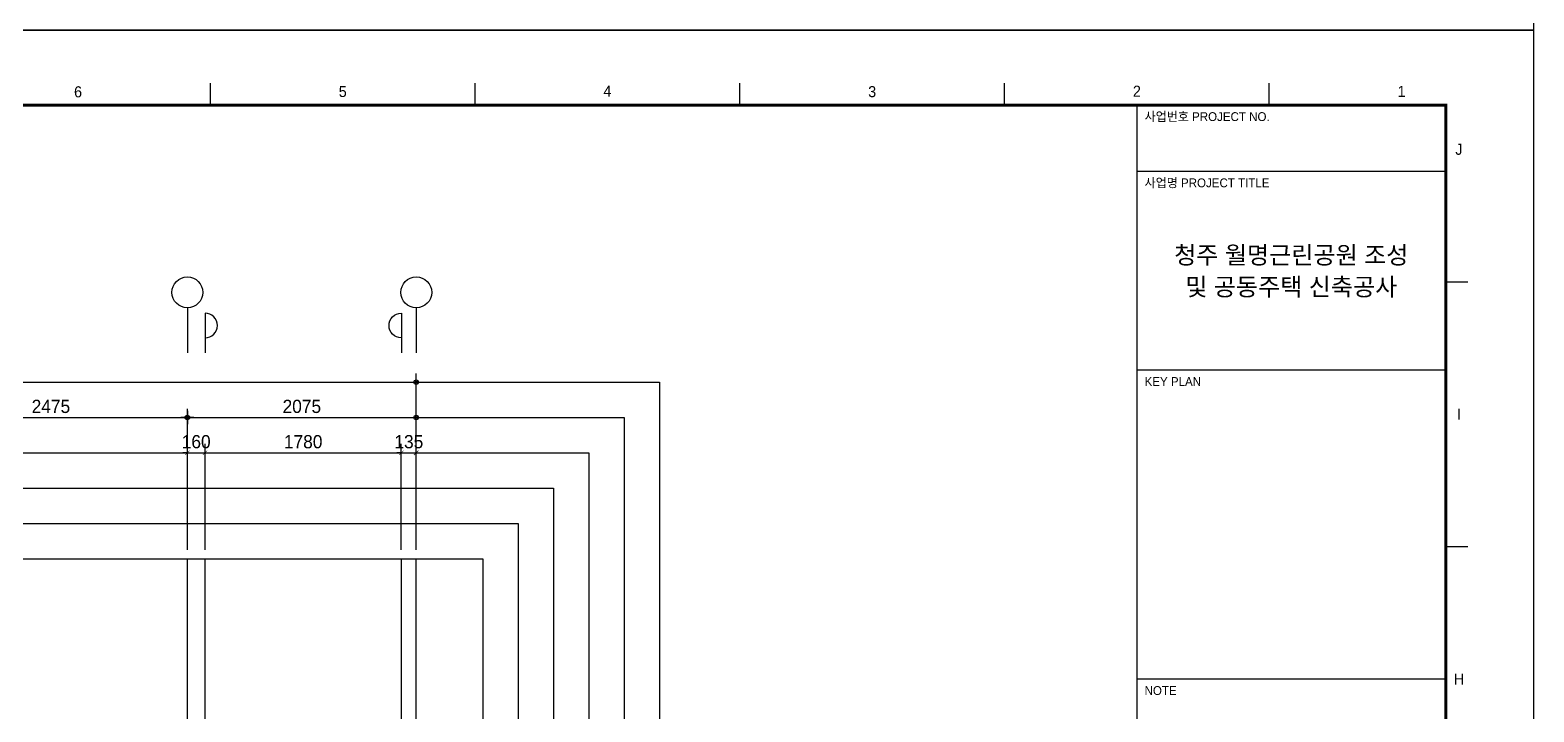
# Model space of a CAD drawing. Header units: millimetres. Extents: x 0 to 92204, y -190080 to 23760.
# Drawn here: x 20005 to 33640, y -29937 to -23760 of the extents above; entities that cross this region are included whole.
import ezdxf
from ezdxf.enums import TextEntityAlignment as Align

# ---------------------------------------------------------------- set-up
doc = ezdxf.new("R2010")
doc.units = ezdxf.units.MM
doc.header["$LTSCALE"] = 100
doc.linetypes.add('AUDIT_D_220706163347-0', pattern=[0])
doc.linetypes.add('CEN', pattern=[62, 60, -1, 0, -1])
doc.layers.get('defpoints').update_dxf_attribs({"color": 139})
for name, color, linetype in [('A-치수', 7, 'AUDIT_D_220706163347-0'), ('AA-BORD-FORM', 7, 'Continuous'), ('AA-BORD-TEXT', 3, 'Continuous'), ('AA-XXXX-DIMS', 7, 'Continuous'), ('CEN_CON', 1, 'CEN'), ('DIM', 7, 'AUDIT_D_220706163347-0')]:
    doc.layers.add(name, color=color, linetype=linetype)
doc.layers.add('AA-XXXX-MC', color=153, linetype='AUDIT_D_220706163347-0', plot=False)
doc.styles.add('HAUD01', font='Dotum.ttf')
doc.styles.add('맑은고딕', font='malgun.ttf', dxfattribs={"width": 0.9})
doc.dimstyles.new('DIM_40', dxfattribs={"dimscale": 40, "dimtxt": 3, "dimasz": 1, "dimexe": 2, "dimexo": 2, "dimgap": 1, "dimtad": 1, "dimdec": 0, "dimzin": 0, "dimdsep": 46, "dimtxsty": '맑은고딕', "dimblk1": 'DIMDOT', "dimblk2": 'DIMDOT', "dimsah": 1, "dimcen": 0.09, "dimdle": 2, "dimclrd": 7, "dimclre": 7, "dimclrt": 3, "dimadec": 0, "dimazin": 0, "dimtfac": 1, "dimtdec": 0, "dimtix": 1, "dimtmove": 2, "dimatfit": 3, "dimldrblk": 'DIMDOT', "dimfxl": 2, "dimtolj": 1, "dimtzin": 0, "dimarcsym": 0})
doc.dimstyles.new('MCDIM_40', dxfattribs={"dimscale": 40, "dimtxt": 3, "dimasz": 1, "dimexe": 2, "dimexo": 2, "dimgap": 1, "dimtad": 1, "dimdec": 0, "dimzin": 0, "dimdsep": 46, "dimtxsty": '맑은고딕', "dimblk1": 'ARCHTICK', "dimblk2": 'ARCHTICK', "dimsah": 1, "dimcen": 0.09, "dimdle": 2, "dimclrd": 7, "dimclre": 7, "dimclrt": 3, "dimadec": 0, "dimazin": 0, "dimtfac": 1, "dimtdec": 0, "dimtix": 1, "dimtmove": 2, "dimatfit": 3, "dimldrblk": 'ARCHTICK', "dimfxl": 1, "dimtolj": 1, "dimtzin": 0, "dimarcsym": 0})

# ---------------------------------------------------------------- blocks, each defined once
blk = doc.blocks.new('DIMDOT')
at = {"layer": 'AA-XXXX-DIMS'}
for p, q in [((-1.5, 0), (1.5, 0)), ((0, -1.5), (0, 1.5))]:
    blk.add_line(p, q, dxfattribs=at)
for radius in [0.5, 0.25]:
    blk.add_circle((0, 0), radius, dxfattribs=at)
blk = doc.blocks.new('*D2794')
at = {"layer": 'defpoints', "color": 0, "transparency": 16777216}
for p in [(23506, -50710), (8876, -52310), (23506, -52310)]:
    blk.add_point(p, dxfattribs=at)
at = {"layer": 'DIM', "color": 7, "lineweight": -2, "transparency": 16777216}
for p, q in [((8876, -52230), (8876, -50630)), ((8916, -50710), (23466, -50710)), ((23506, -52230), (23506, -50630))]:
    blk.add_line(p, q, dxfattribs=at)
at = {"layer": 'DIM', "color": 7, "lineweight": -2, "transparency": 16777216, "xscale": 40, "yscale": 40, "zscale": 40, "rotation": 180}
blk.add_blockref('DIMDOT', (8876, -50710), dxfattribs=at)
at = {"layer": 'DIM', "color": 7, "lineweight": -2, "transparency": 16777216, "xscale": 40, "yscale": 40, "zscale": 40}
blk.add_blockref('DIMDOT', (23506, -50710), dxfattribs=at)
at = {"layer": 'DIM', "color": 3, "transparency": 16777216, "insert": (16191, -50610), "char_height": 120, "attachment_point": 5, "style": 'HAUD01'}
blk.add_mtext('\\A1;14630', dxfattribs=at)
blk = doc.blocks.new('*D2799')
at = {"layer": 'defpoints', "color": 0, "transparency": 16777216}
for p in [(21431, -51030), (18956, -52310), (21431, -52310)]:
    blk.add_point(p, dxfattribs=at)
at = {"layer": 'DIM', "color": 7, "lineweight": -2, "transparency": 16777216}
for p, q in [((18956, -52230), (18956, -50950)), ((21431, -52230), (21431, -50950)), ((18996, -51030), (21391, -51030))]:
    blk.add_line(p, q, dxfattribs=at)
at = {"layer": 'DIM', "color": 7, "lineweight": -2, "transparency": 16777216, "xscale": 40, "yscale": 40, "zscale": 40, "rotation": 180}
blk.add_blockref('DIMDOT', (18956, -51030), dxfattribs=at)
at = {"layer": 'DIM', "color": 7, "lineweight": -2, "transparency": 16777216, "xscale": 40, "yscale": 40, "zscale": 40}
blk.add_blockref('DIMDOT', (21431, -51030), dxfattribs=at)
at = {"layer": 'DIM', "color": 3, "transparency": 16777216, "insert": (20194, -50930), "char_height": 120, "attachment_point": 5, "style": 'HAUD01'}
blk.add_mtext('\\A1;2475', dxfattribs=at)
blk = doc.blocks.new('*D2800')
at = {"layer": 'defpoints', "color": 0, "transparency": 16777216}
for p in [(23506, -51030), (21431, -52310), (23506, -52310)]:
    blk.add_point(p, dxfattribs=at)
at = {"layer": 'DIM', "color": 7, "lineweight": -2, "transparency": 16777216}
for p, q in [((21431, -52230), (21431, -50950)), ((23506, -52230), (23506, -50950)), ((21471, -51030), (23466, -51030))]:
    blk.add_line(p, q, dxfattribs=at)
at = {"layer": 'DIM', "color": 7, "lineweight": -2, "transparency": 16777216, "xscale": 40, "yscale": 40, "zscale": 40, "rotation": 180}
blk.add_blockref('DIMDOT', (21431, -51030), dxfattribs=at)
at = {"layer": 'DIM', "color": 7, "lineweight": -2, "transparency": 16777216, "xscale": 40, "yscale": 40, "zscale": 40}
blk.add_blockref('DIMDOT', (23506, -51030), dxfattribs=at)
at = {"layer": 'DIM', "color": 3, "transparency": 16777216, "insert": (22469, -50930), "char_height": 120, "attachment_point": 5, "style": 'HAUD01'}
blk.add_mtext('\\A1;2075', dxfattribs=at)
blk = doc.blocks.new('_ArchTick')
at = {"color": 0, "linetype": 'ByBlock', "const_width": 0.15}
blk.add_lwpolyline([(-0.5, -0.5), (0.5, 0.5)], dxfattribs=at)
blk = doc.blocks.new('*D2814')
at = {"layer": 'defpoints', "color": 0, "transparency": 16777216}
for p in [(21591, -51350), (21431, -52310), (21591, -52310)]:
    blk.add_point(p, dxfattribs=at)
at = {"layer": 'DIM', "color": 7, "lineweight": -2, "transparency": 16777216}
for p, q in [((21431, -51350), (21391, -51350)), ((21431, -52230), (21431, -51270)), ((21431, -51350), (21591, -51350)), ((21591, -52230), (21591, -51270)), ((21591, -51350), (21631, -51350))]:
    blk.add_line(p, q, dxfattribs=at)
at = {"layer": 'DIM', "color": 7, "lineweight": -2, "transparency": 16777216, "xscale": 40, "yscale": 40, "zscale": 40}
blk.add_blockref('_ArchTick', (21431, -51350), dxfattribs=at)
at = {"layer": 'DIM', "color": 7, "lineweight": -2, "transparency": 16777216, "xscale": 40, "yscale": 40, "zscale": 40, "rotation": 180}
blk.add_blockref('_ArchTick', (21591, -51350), dxfattribs=at)
at = {"layer": 'DIM', "color": 3, "transparency": 16777216, "insert": (21511, -51250), "char_height": 120, "attachment_point": 5, "style": 'HAUD01'}
blk.add_mtext('\\A1;160', dxfattribs=at)
blk = doc.blocks.new('*D2815')
at = {"layer": 'defpoints', "color": 0, "transparency": 16777216}
for p in [(23371, -51350), (21591, -52310), (23371, -52310)]:
    blk.add_point(p, dxfattribs=at)
at = {"layer": 'DIM', "color": 7, "lineweight": -2, "transparency": 16777216}
for p, q in [((21511, -51350), (23451, -51350)), ((21591, -52230), (21591, -51270)), ((23371, -52230), (23371, -51270))]:
    blk.add_line(p, q, dxfattribs=at)
at = {"layer": 'DIM', "color": 7, "lineweight": -2, "transparency": 16777216, "xscale": 40, "yscale": 40, "zscale": 40, "rotation": 180}
blk.add_blockref('_ArchTick', (21591, -51350), dxfattribs=at)
at = {"layer": 'DIM', "color": 7, "lineweight": -2, "transparency": 16777216, "xscale": 40, "yscale": 40, "zscale": 40}
blk.add_blockref('_ArchTick', (23371, -51350), dxfattribs=at)
at = {"layer": 'DIM', "color": 3, "transparency": 16777216, "insert": (22481, -51250), "char_height": 120, "attachment_point": 5, "style": 'HAUD01'}
blk.add_mtext('\\A1;1780', dxfattribs=at)
blk = doc.blocks.new('*D2816')
at = {"layer": 'defpoints', "color": 0, "transparency": 16777216}
for p in [(23506, -51350), (23371, -52310), (23506, -52310)]:
    blk.add_point(p, dxfattribs=at)
at = {"layer": 'DIM', "color": 7, "lineweight": -2, "transparency": 16777216}
for p, q in [((23371, -51350), (23331, -51350)), ((23371, -52230), (23371, -51270)), ((23371, -51350), (23506, -51350)), ((23506, -52230), (23506, -51270)), ((23506, -51350), (23546, -51350))]:
    blk.add_line(p, q, dxfattribs=at)
at = {"layer": 'DIM', "color": 7, "lineweight": -2, "transparency": 16777216, "xscale": 40, "yscale": 40, "zscale": 40}
blk.add_blockref('_ArchTick', (23371, -51350), dxfattribs=at)
at = {"layer": 'DIM', "color": 7, "lineweight": -2, "transparency": 16777216, "xscale": 40, "yscale": 40, "zscale": 40, "rotation": 180}
blk.add_blockref('_ArchTick', (23506, -51350), dxfattribs=at)
at = {"layer": 'DIM', "color": 3, "transparency": 16777216, "insert": (23439, -51250), "char_height": 120, "attachment_point": 5, "style": 'HAUD01'}
blk.add_mtext('\\A1;135', dxfattribs=at)
blk = doc.blocks.new('중심')
at = {"layer": 'DIM'}
blk.add_line((-350, 0), (0, 0), dxfattribs=at)
blk.add_circle((-470, 0), 120, dxfattribs=at)
blk = doc.blocks.new('XR-FORM 청주월명')
at = {"layer": 'AA-BORD-FORM', "color": 2}
for p, q in [((541, 577), (541, 582)), ((601, 577), (601, 582)), ((661, 577), (661, 582)), ((721, 577), (721, 582)), ((781, 577), (781, 582)), ((751, 577), (751, 17)), ((821, 537), (826, 537)), ((821, 477), (826, 477))]:
    blk.add_line(p, q, dxfattribs=at)
at = {"layer": 'AA-BORD-FORM', "color": 3}
for p, q in [((821, 562), (751, 562)), ((821, 517), (751, 517)), ((821, 447), (751, 447))]:
    blk.add_line(p, q, dxfattribs=at)
at = {"layer": 'AA-BORD-FORM', "color": 1}
blk.add_lwpolyline([(0, 0), (841, 0), (841, 594), (0, 594)], close=True, dxfattribs=at)
at = {"layer": 'AA-BORD-FORM', "color": 2, "const_width": 0.682}
blk.add_lwpolyline([(21, 17), (21, 577), (821, 577), (821, 17)], close=True, dxfattribs=at)
at = {"layer": 'AA-BORD-TEXT', "color": 7, "style": 'HAUD01'}
for s, p in [('6', (511, 580.02)), ('5', (571, 580.09)), ('4', (631, 580.19)), ('3', (691, 580.06)), ('2', (751, 580.16)), ('1', (811, 580.12)), ('J', (824, 567)), ('I', (824, 507)), ('H', (824, 447))]:
    blk.add_text(s, height=2.5, dxfattribs=at).set_placement(p, align=Align.MIDDLE_CENTER)
at = {"layer": 'AA-BORD-TEXT', "color": 3, "style": 'HAUD01'}
for s, p in [('사업번호 PROJECT NO.', (752.75, 573.4)), ('사업명 PROJECT TITLE', (752.75, 558.4)), ('KEY PLAN', (752.75, 513.4)), ('NOTE', (752.75, 443.4))]:
    blk.add_text(s, height=2, rotation=360, dxfattribs=at).set_placement(p)
for s, rotation, p in [('청주 월명근린공원 조성', 360, (786, 543.05)), ('및 공동주택 신축공사', 0, (786, 535.85))]:
    blk.add_text(s, height=4, rotation=rotation, dxfattribs=at).set_placement(p, align=Align.MIDDLE_CENTER)
blk = doc.blocks.new('DIM-1108')
at = {"layer": 'DIM'}
for points in [[(21591.2, -50308.6, 1), (21591.2, -50084.6), (21591.2, -50444.6)], [(23371.2, -50308.6, -1), (23371.2, -50084.6), (23371.2, -50444.6)]]:
    blk.add_lwpolyline(points, format="xyb", dxfattribs=at)
at = {"layer": 'A-치수', "xscale": 1.166666666666666, "yscale": 1.166666666666666, "zscale": 1.166666666666666, "rotation": 270}
for p in [(21431.2, -50444.6), (23506.2, -50444.6)]:
    blk.add_blockref('중심', p, dxfattribs=at)
at = {"layer": 'DIM'}
for base, p1, p2, dimstyle, override, picture, middle in [((23506.2, -50710.4), (8876.2, -52310.4), (23506.2, -52310.4), 'DIM_40', {"dimscale": 40, "dimtxsty": 'HAUD01'}, '*D2794', (16191.2, -50610.3)), ((21431.2, -51030.4), (18956.2, -52310.4), (21431.2, -52310.4), 'DIM_40', {"dimscale": 40, "dimtxsty": 'HAUD01'}, '*D2799', (20193.7, -50930.3)), ((23506.2, -51030.4), (21431.2, -52310.4), (23506.2, -52310.4), 'DIM_40', {"dimscale": 40, "dimtxsty": 'HAUD01'}, '*D2800', (22468.7, -50930.3)), ((21591.2, -51350.4), (21431.2, -52310.4), (21591.2, -52310.4), 'MCDIM_40', {"dimtxsty": 'HAUD01'}, '*D2814', (21511.2, -51250.3)), ((23371.2, -51350.4), (21591.2, -52310.4), (23371.2, -52310.4), 'MCDIM_40', {"dimtxsty": 'HAUD01'}, '*D2815', (22481.2, -51250.3)), ((23506.2, -51350.4), (23371.2, -52310.4), (23506.2, -52310.4), 'MCDIM_40', {"dimtxsty": 'HAUD01'}, '*D2816', (23438.7, -51250.3))]:
    dim = blk.add_linear_dim(base=base, p1=p1, p2=p2, dimstyle=dimstyle, override=override, dxfattribs=at)
    dim.commit()
    dim.dimension.update_dxf_attribs({"geometry": picture, "text_midpoint": middle})

msp = doc.modelspace()

# ---------------------------------------------------------------- linework, layer by layer
at = {"layer": 'AA-XXXX-MC'}
for p, q in [((21591.2, -31340.4), (21591.2, -28550.4)), ((23371.2, -31340.4), (23371.2, -28550.4))]:
    msp.add_line(p, q, dxfattribs=at)
at = {"layer": 'CEN_CON'}
for p, q in [((21431.2, -31340.4), (21431.2, -28550.4)), ((23506.2, -31340.4), (23506.2, -28550.4))]:
    msp.add_line(p, q, dxfattribs=at)
at = {"layer": 'defpoints'}
for points in [[(25711.2, -43875.4), (6082.1, -43875.4), (6082.1, -26950.4), (25711.2, -26950.4)], [(25391.2, -43555.4), (6402.1, -43555.4), (6402.1, -27270.4), (25391.2, -27270.4)], [(25071.2, -43235.4), (6722.1, -43235.4), (6722.1, -27590.4), (25071.2, -27590.4)], [(24751.2, -42915.4), (7042.1, -42915.4), (7042.1, -27910.4), (24751.2, -27910.4)], [(24431.2, -42595.4), (7362.1, -42595.4), (7362.1, -28230.4), (24431.2, -28230.4)], [(24111.2, -42275.4), (7682.1, -42275.4), (7682.1, -28550.4), (24111.2, -28550.4)]]:
    msp.add_lwpolyline(points, close=True, dxfattribs=at)

# ---------------------------------------------------------------- block references
msp.add_blockref('DIM-1108', (0, 23760))
at = {"xscale": 40, "yscale": 40, "zscale": 40}
for p in [(0, -23760), (0, -47520)]:
    msp.add_blockref('XR-FORM 청주월명', p, dxfattribs=at)

doc.saveas('drawing.dxf')
